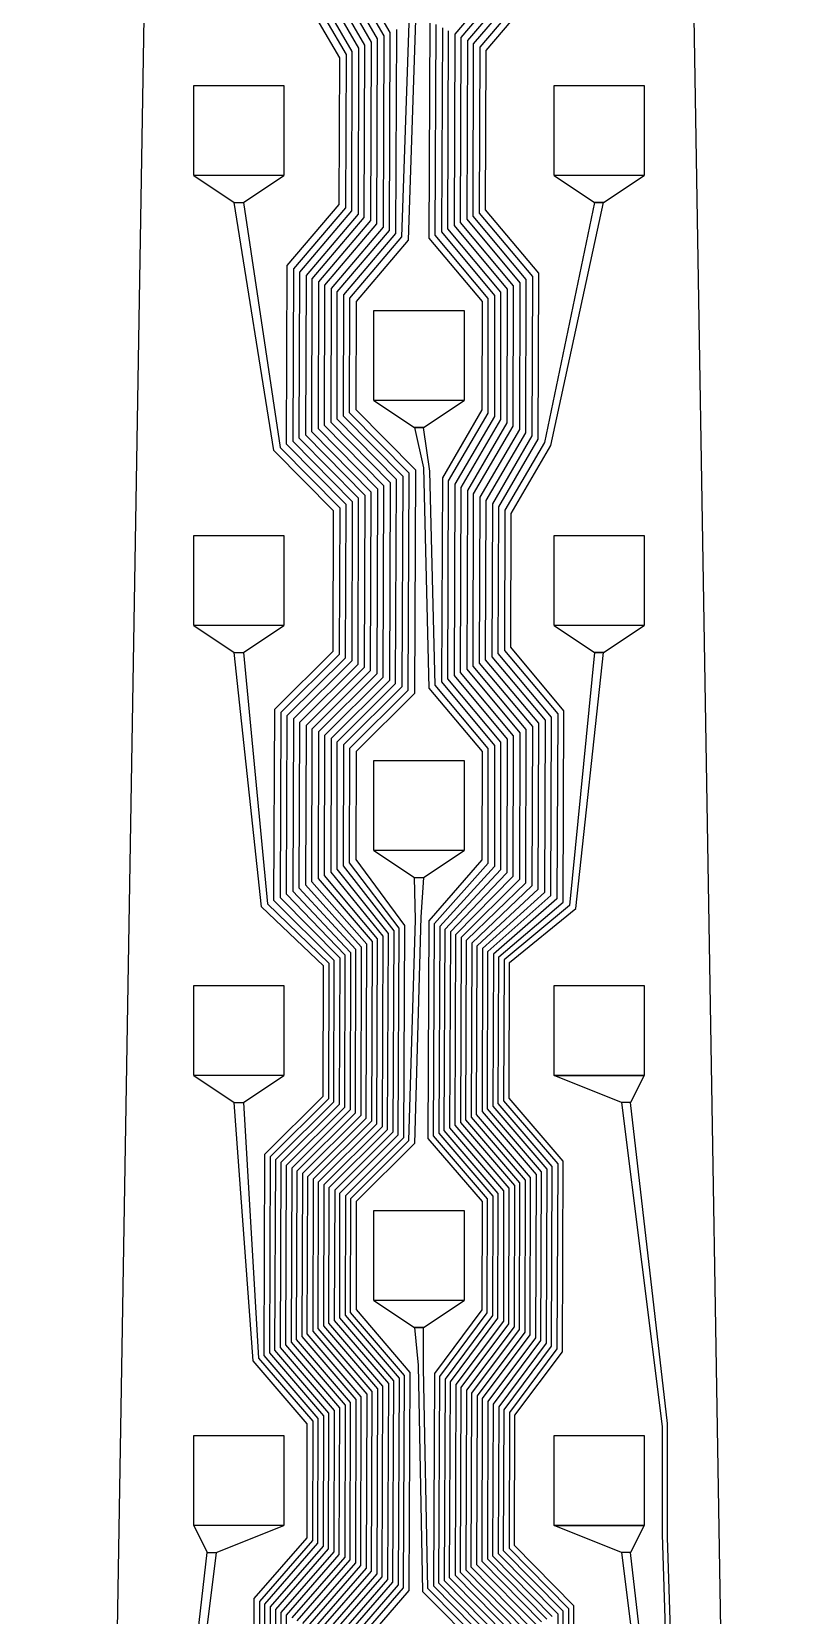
# Model space of a CAD drawing. Header units: inches. Extents: x 115980 to 170179, y 57000 to 74333.
# Drawn here: x 146915.3 to 147001.3, y 70711.5 to 70887.4 of the extents above; entities that cross this region are included whole.
import ezdxf

# ---------------------------------------------------------------- set-up
doc = ezdxf.new("R2010")
doc.units = ezdxf.units.IN
doc.header["$MEASUREMENT"] = 0
for name, color, linetype in [('metal', 221, 'Continuous'), ('nitride window', 40, 'Continuous'), ('profile', 140, 'Continuous')]:
    doc.layers.add(name, color=color, linetype=linetype)

msp = doc.modelspace()

# ---------------------------------------------------------------- linework, layer by layer
at = {"layer": 'metal'}
for points in [[(146948.33, 70708.99), (146954.21, 70715.75), (146954.29, 70736.92), (146948.29, 70743.92), (146948.33, 70758.99), (146954.8, 70765.44), (146954.89, 70787.22), (146949.19, 70794.37), (146949.22, 70808.53), (146955.7, 70814.98), (146955.79, 70837.67), (146949.19, 70844.37), (146949.22, 70858.53), (146955, 70865.34), (146955.09, 70887.32), (146950.59, 70895.07)], [(146947.09, 70893.32), (146951.59, 70885.57), (146951.53, 70867.14), (146945.75, 70860.33), (146945.69, 70842.62), (146952.29, 70835.92), (146952.22, 70816.78), (146945.75, 70810.33), (146945.69, 70792.62), (146951.89, 70785.72), (146951.83, 70766.99), (146945.35, 70760.54), (146945.29, 70742.42), (146951.29, 70735.42), (146951.23, 70717.3), (146945.35, 70710.54)], [(146945.95, 70710.23), (146951.83, 70716.99), (146951.89, 70735.72), (146945.89, 70742.72), (146945.95, 70760.23), (146952.42, 70766.68), (146952.49, 70786.02), (146946.39, 70792.97), (146946.45, 70809.97), (146952.92, 70816.42), (146952.99, 70836.27), (146946.39, 70842.97), (146946.45, 70859.97), (146952.22, 70866.78), (146952.29, 70885.92), (146947.79, 70893.67)], [(146948.49, 70894.02), (146952.99, 70886.27), (146952.92, 70866.42), (146947.14, 70859.61), (146947.09, 70843.32), (146953.69, 70836.62), (146953.61, 70816.06), (146947.14, 70809.61), (146947.09, 70793.32), (146953.09, 70786.32), (146953.02, 70766.37), (146946.55, 70759.92), (146946.49, 70743.02), (146952.49, 70736.02), (146952.42, 70716.68), (146946.55, 70709.92)], [(146947.14, 70709.61), (146953.02, 70716.37), (146953.09, 70736.32), (146947.09, 70743.32), (146947.14, 70759.61), (146953.61, 70766.06), (146953.69, 70786.62), (146947.79, 70793.67), (146947.84, 70809.25), (146954.31, 70815.7), (146954.39, 70836.97), (146947.79, 70843.67), (146947.84, 70859.25), (146953.61, 70866.06), (146953.69, 70886.62), (146949.19, 70894.37)], [(146949.89, 70894.72), (146954.39, 70886.97), (146954.31, 70865.7), (146948.53, 70858.89), (146948.49, 70844.02), (146955.09, 70837.32), (146955, 70815.34), (146948.53, 70808.89), (146948.49, 70794.02), (146954.29, 70786.92), (146954.21, 70765.75), (146947.74, 70759.3), (146947.69, 70743.62), (146953.69, 70736.62), (146953.61, 70716.06), (146947.74, 70709.3)], [(146968.06, 70893.95), (146962.28, 70887.14), (146962.19, 70865.87), (146968.09, 70858.82), (146968.06, 70843.95), (146963.67, 70836.42), (146963.59, 70816.57), (146969.49, 70809.52), (146969.44, 70793.23), (146962.97, 70786.78), (146962.89, 70766.22), (146968.89, 70759.22), (146968.85, 70743.53), (146963.57, 70736.47), (146963.49, 70716.52), (146970.09, 70709.82)], [(146970.69, 70710.12), (146964.09, 70716.82), (146964.16, 70736.16), (146969.44, 70743.23), (146969.49, 70759.52), (146963.49, 70766.52), (146963.57, 70786.47), (146970.14, 70792.86), (146970.19, 70809.87), (146964.29, 70816.92), (146964.36, 70836.05), (146968.75, 70843.59), (146968.79, 70859.17), (146962.89, 70866.22), (146962.97, 70886.78), (146968.75, 70893.59)], [(146943.49, 70691.52), (146943.57, 70711.47), (146949.44, 70718.23), (146949.49, 70734.52), (146943.49, 70741.52), (146943.57, 70761.47), (146950.04, 70767.92), (146950.09, 70784.82), (146943.59, 70791.57), (146943.67, 70811.42), (146950.14, 70817.86), (146950.19, 70834.87), (146943.59, 70841.57), (146943.67, 70861.42), (146949.44, 70868.23), (146949.49, 70884.52), (146944.99, 70892.27)], [(146945.69, 70892.62), (146950.19, 70884.87), (146950.14, 70867.86), (146944.36, 70861.05), (146944.29, 70841.92), (146950.89, 70835.22), (146950.83, 70817.5), (146944.36, 70811.05), (146944.29, 70791.92), (146950.69, 70785.12), (146950.64, 70767.61), (146944.16, 70761.16), (146944.09, 70741.82), (146950.09, 70734.82), (146950.04, 70717.92), (146944.16, 70711.16)], [(146944.76, 70710.85), (146950.64, 70717.61), (146950.69, 70735.12), (146944.69, 70742.12), (146944.76, 70760.85), (146951.23, 70767.3), (146951.29, 70785.42), (146944.99, 70792.27), (146945.06, 70810.69), (146951.53, 70817.14), (146951.59, 70835.57), (146944.99, 70842.27), (146945.06, 70860.69), (146950.83, 70867.5), (146950.89, 70885.22), (146946.39, 70892.97)], [(146969.44, 70893.23), (146963.67, 70886.42), (146963.59, 70866.57), (146969.49, 70859.52), (146969.44, 70843.23), (146965.06, 70835.69), (146964.99, 70817.27), (146970.89, 70810.22), (146970.83, 70792.5), (146964.16, 70786.16), (146964.09, 70766.82), (146970.09, 70759.82), (146970.04, 70742.92), (146964.76, 70735.85), (146964.69, 70717.12), (146971.29, 70710.42)], [(146971.89, 70710.72), (146965.29, 70717.42), (146965.35, 70735.54), (146970.64, 70742.61), (146970.69, 70760.12), (146964.69, 70767.12), (146964.76, 70785.85), (146971.53, 70792.14), (146971.59, 70810.57), (146965.69, 70817.62), (146965.75, 70835.33), (146970.14, 70842.86), (146970.19, 70859.87), (146964.29, 70866.92), (146964.36, 70886.05), (146970.14, 70892.86)], [(146970.83, 70892.5), (146965.06, 70885.69), (146964.99, 70867.27), (146970.89, 70860.22), (146970.83, 70842.5), (146966.45, 70834.97), (146966.39, 70817.97), (146972.29, 70810.92), (146972.22, 70791.78), (146965.35, 70785.54), (146965.29, 70767.42), (146971.29, 70760.42), (146971.23, 70742.3), (146965.95, 70735.23), (146965.89, 70717.72), (146972.49, 70711.02)], [(146973.09, 70711.32), (146966.49, 70718.02), (146966.55, 70734.92), (146971.83, 70741.99), (146971.89, 70760.72), (146965.89, 70767.72), (146965.95, 70785.23), (146972.92, 70791.42), (146972.99, 70811.27), (146967.09, 70818.32), (146967.14, 70834.61), (146971.53, 70842.14), (146971.59, 70860.57), (146965.69, 70867.62), (146965.75, 70885.33), (146971.53, 70892.14)], [(146949.52, 70708.38), (146955.4, 70715.13), (146955.49, 70737.52), (146949.49, 70744.52), (146949.52, 70758.38), (146955.99, 70764.83), (146956.09, 70787.82), (146950.59, 70795.07), (146950.61, 70807.81), (146957.09, 70814.26), (146957.19, 70838.37), (146950.59, 70845.07), (146950.61, 70857.81), (146956.39, 70864.62), (146957.19, 70888.37)], [(146957.89, 70888.72), (146957.09, 70864.26), (146951.31, 70857.45), (146951.29, 70845.42), (146957.89, 70838.72), (146957.78, 70813.9), (146951.31, 70807.45), (146951.29, 70795.42), (146956.69, 70788.12), (146956.59, 70764.52), (146950.12, 70758.07), (146950.09, 70744.82), (146956.09, 70737.82), (146955.99, 70714.83), (146950.12, 70708.07)], [(146959.5, 70888.58), (146959.39, 70864.47), (146965.29, 70857.42), (146965.28, 70845.39), (146960.89, 70837.86), (146960.79, 70815.17), (146966.69, 70808.12), (146966.67, 70794.67), (146960.59, 70788.01), (146960.49, 70765.02), (146966.49, 70758.02), (146966.47, 70744.77), (146961.19, 70737.7), (146961.09, 70715.32), (146967.69, 70708.62)], [(146968.29, 70708.92), (146961.69, 70715.62), (146961.78, 70737.39), (146967.06, 70744.46), (146967.09, 70758.32), (146961.09, 70765.32), (146961.19, 70787.7), (146967.36, 70794.31), (146967.39, 70808.47), (146961.49, 70815.52), (146961.58, 70837.5), (146965.97, 70845.03), (146965.99, 70857.77), (146960.09, 70864.82), (146960.19, 70888.22)], [(146955.79, 70887.67), (146955.7, 70864.98), (146949.92, 70858.17), (146949.89, 70844.72), (146956.49, 70838.02), (146956.39, 70814.62), (146949.92, 70808.17), (146949.89, 70794.72), (146955.49, 70787.52), (146955.4, 70765.13), (146948.93, 70758.69), (146948.89, 70744.22), (146954.89, 70737.22), (146954.8, 70715.44), (146948.93, 70708.69)], [(146960.89, 70887.86), (146960.79, 70865.17), (146966.69, 70858.12), (146966.67, 70844.67), (146962.28, 70837.14), (146962.19, 70815.87), (146968.09, 70808.82), (146968.06, 70793.95), (146961.78, 70787.39), (146961.69, 70765.62), (146967.69, 70758.62), (146967.66, 70744.15), (146962.38, 70737.09), (146962.29, 70715.92), (146968.89, 70709.22)], [(146969.49, 70709.52), (146962.89, 70716.22), (146962.97, 70736.78), (146968.25, 70743.84), (146968.29, 70758.92), (146962.29, 70765.92), (146962.38, 70787.09), (146968.75, 70793.59), (146968.79, 70809.17), (146962.89, 70816.22), (146962.97, 70836.78), (146967.36, 70844.31), (146967.39, 70858.47), (146961.49, 70865.52), (146961.58, 70887.5)], [(146942.29, 70690.92), (146942.38, 70712.09), (146948.25, 70718.84), (146948.29, 70733.92), (146942.29, 70740.92), (146942.38, 70762.09), (146948.85, 70768.53), (146948.89, 70784.22), (146942.19, 70790.87), (146942.28, 70812.14), (146948.75, 70818.59), (146948.79, 70834.17), (146942.19, 70840.87), (146937.79, 70868.42), (146937.79, 70868.42), (146938.79, 70868.42), (146942.89, 70841.22), (146949.49, 70834.52), (146949.44, 70818.23), (146942.97, 70811.78), (146942.89, 70791.22), (146949.49, 70784.52), (146949.44, 70768.23), (146942.97, 70761.78), (146942.89, 70741.22), (146948.89, 70734.22), (146948.85, 70718.53), (146942.97, 70711.78), (146942.89, 70691.22)], [(146974.21, 70690.75), (146974.29, 70711.92), (146967.69, 70718.62), (146967.74, 70734.3), (146973.02, 70741.37), (146973.09, 70761.32), (146967.09, 70768.32), (146967.14, 70784.61), (146974.31, 70790.7), (146974.39, 70811.97), (146968.49, 70819.02), (146968.53, 70833.89), (146972.92, 70841.42), (146978.79, 70868.42), (146978.79, 70868.42), (146977.79, 70868.42), (146972.22, 70841.78), (146967.84, 70834.25), (146967.79, 70818.67), (146973.69, 70811.62), (146973.61, 70791.06), (146966.55, 70784.92), (146966.49, 70768.02), (146972.49, 70761.02), (146972.42, 70741.68), (146967.14, 70734.61), (146967.09, 70718.32), (146973.69, 70711.62), (146973.61, 70691.06)], [(146967.09, 70708.32), (146960.49, 70715.02), (146960.59, 70738.01), (146965.87, 70745.08), (146965.89, 70757.72), (146959.89, 70764.72), (146960, 70788.32), (146965.97, 70795.03), (146965.99, 70807.77), (146960.09, 70814.82), (146959.5, 70838.58), (146958.79, 70843.42), (146958.79, 70843.42), (146957.79, 70843.42), (146958.81, 70838.94), (146959.39, 70814.47), (146965.29, 70807.42), (146965.28, 70795.39), (146959.4, 70788.63), (146959.29, 70764.42), (146965.29, 70757.42), (146965.28, 70745.39), (146960, 70738.32), (146959.89, 70714.72), (146966.49, 70708.02)], [(146941.09, 70690.32), (146941.19, 70712.7), (146947.06, 70719.46), (146947.09, 70733.32), (146941.09, 70740.32), (146941.19, 70762.7), (146947.66, 70769.15), (146947.69, 70783.62), (146940.79, 70790.17), (146937.79, 70818.42), (146937.79, 70818.42), (146938.79, 70818.42), (146941.49, 70790.52), (146948.29, 70783.92), (146948.25, 70768.84), (146941.78, 70762.39), (146941.69, 70740.62), (146947.69, 70733.62), (146947.66, 70719.15), (146941.78, 70712.39), (146941.69, 70690.62)], [(146975.4, 70690.13), (146975.49, 70712.52), (146968.89, 70719.22), (146968.93, 70733.69), (146974.21, 70740.75), (146974.29, 70761.92), (146968.29, 70768.92), (146968.33, 70783.99), (146975.7, 70789.98), (146978.79, 70818.42), (146978.79, 70818.42), (146977.79, 70818.42), (146975, 70790.34), (146967.74, 70784.3), (146967.69, 70768.62), (146973.69, 70761.62), (146973.61, 70741.06), (146968.33, 70733.99), (146968.29, 70718.92), (146974.89, 70712.22), (146974.8, 70690.44)], [(146950.71, 70707.76), (146956.59, 70714.52), (146956.69, 70738.12), (146950.69, 70745.12), (146950.71, 70757.76), (146957.18, 70764.21), (146957.89, 70788.72), (146957.79, 70793.42), (146957.79, 70793.42), (146958.79, 70793.42), (146958.49, 70789.02), (146957.78, 70763.9), (146951.31, 70757.45), (146951.31, 70745.43), (146957.29, 70738.42), (146957.18, 70714.21), (146951.31, 70707.45)], [(146939.89, 70689.72), (146940, 70713.32), (146945.87, 70720.08), (146945.89, 70732.72), (146939.89, 70739.72), (146937.79, 70768.42), (146937.79, 70768.42), (146938.79, 70768.42), (146940.49, 70740.02), (146946.49, 70733.02), (146946.47, 70719.77), (146940.59, 70713.01), (146940.49, 70690.02)], [(146987.06, 70683.38), (146985.89, 70720.12), (146985.87, 70732.76), (146981.79, 70768.42), (146981.79, 70768.42), (146980.79, 70768.42), (146985.28, 70732.45), (146985.28, 70720.43), (146986.47, 70683.07)], [(146965.89, 70707.72), (146959.29, 70714.42), (146958.81, 70738.94), (146958.79, 70743.42), (146958.79, 70743.42), (146957.79, 70743.42), (146958.21, 70739.25), (146958.69, 70714.12), (146965.29, 70707.42)], [(146930.71, 70682.76), (146934.79, 70718.42), (146934.79, 70718.42), (146935.79, 70718.42), (146931.31, 70682.45)], [(146985.87, 70682.76), (146981.79, 70718.42), (146981.79, 70718.42), (146980.79, 70718.42), (146985.28, 70682.45)]]:
    msp.add_lwpolyline(points, dxfattribs=at)
for points in [[(146933.29, 70881.42), (146943.29, 70881.42), (146943.29, 70871.42), (146933.29, 70871.42)], [(146973.29, 70881.42), (146983.29, 70881.42), (146983.29, 70871.42), (146973.29, 70871.42)], [(146943.29, 70871.42), (146933.29, 70871.42), (146937.79, 70868.42), (146938.79, 70868.42), (146943.29, 70871.42)], [(146983.29, 70871.42), (146973.29, 70871.42), (146977.79, 70868.42), (146978.79, 70868.42), (146983.29, 70871.42)], [(146953.29, 70856.42), (146963.29, 70856.42), (146963.29, 70846.42), (146953.29, 70846.42)], [(146963.29, 70846.42), (146953.29, 70846.42), (146957.79, 70843.42), (146958.79, 70843.42), (146963.29, 70846.42)], [(146933.29, 70831.42), (146943.29, 70831.42), (146943.29, 70821.42), (146933.29, 70821.42)], [(146973.29, 70831.42), (146983.29, 70831.42), (146983.29, 70821.42), (146973.29, 70821.42)], [(146943.29, 70821.42), (146933.29, 70821.42), (146937.79, 70818.42), (146938.79, 70818.42), (146943.29, 70821.42)], [(146983.29, 70821.42), (146973.29, 70821.42), (146977.79, 70818.42), (146978.79, 70818.42), (146983.29, 70821.42)], [(146953.29, 70806.42), (146963.29, 70806.42), (146963.29, 70796.42), (146953.29, 70796.42)], [(146963.29, 70796.42), (146953.29, 70796.42), (146957.79, 70793.42), (146958.79, 70793.42), (146963.29, 70796.42)], [(146933.29, 70781.42), (146943.29, 70781.42), (146943.29, 70771.42), (146933.29, 70771.42)], [(146973.29, 70781.42), (146983.29, 70781.42), (146983.29, 70771.42), (146973.29, 70771.42)], [(146943.29, 70771.42), (146933.29, 70771.42), (146937.79, 70768.42), (146938.79, 70768.42), (146943.29, 70771.42)], [(146973.29, 70771.42), (146983.29, 70771.42), (146981.79, 70768.42), (146980.79, 70768.42), (146973.29, 70771.42)], [(146953.29, 70756.42), (146963.29, 70756.42), (146963.29, 70746.42), (146953.29, 70746.42)], [(146963.29, 70746.42), (146953.29, 70746.42), (146957.79, 70743.42), (146958.79, 70743.42), (146963.29, 70746.42)], [(146933.29, 70731.42), (146943.29, 70731.42), (146943.29, 70721.42), (146933.29, 70721.42)], [(146973.29, 70731.42), (146983.29, 70731.42), (146983.29, 70721.42), (146973.29, 70721.42)], [(146943.29, 70721.42), (146933.29, 70721.42), (146934.79, 70718.42), (146935.79, 70718.42), (146943.29, 70721.42)], [(146973.29, 70721.42), (146983.29, 70721.42), (146981.79, 70718.42), (146980.79, 70718.42), (146973.29, 70721.42)]]:
    msp.add_lwpolyline(points, close=True, dxfattribs=at)
at = {"layer": 'nitride window'}
for points in [[(146933.29, 70881.42), (146943.29, 70881.42), (146943.29, 70871.42), (146933.29, 70871.42)], [(146973.29, 70881.42), (146983.29, 70881.42), (146983.29, 70871.42), (146973.29, 70871.42)], [(146953.29, 70856.42), (146963.29, 70856.42), (146963.29, 70846.42), (146953.29, 70846.42)], [(146933.29, 70831.42), (146943.29, 70831.42), (146943.29, 70821.42), (146933.29, 70821.42)], [(146973.29, 70831.42), (146983.29, 70831.42), (146983.29, 70821.42), (146973.29, 70821.42)], [(146953.29, 70806.42), (146963.29, 70806.42), (146963.29, 70796.42), (146953.29, 70796.42)], [(146933.29, 70781.42), (146943.29, 70781.42), (146943.29, 70771.42), (146933.29, 70771.42)], [(146973.29, 70781.42), (146983.29, 70781.42), (146983.29, 70771.42), (146973.29, 70771.42)], [(146953.29, 70756.42), (146963.29, 70756.42), (146963.29, 70746.42), (146953.29, 70746.42)], [(146933.29, 70731.42), (146943.29, 70731.42), (146943.29, 70721.42), (146933.29, 70721.42)], [(146973.29, 70731.42), (146983.29, 70731.42), (146983.29, 70721.42), (146973.29, 70721.42)]]:
    msp.add_lwpolyline(points, close=True, dxfattribs=at)
at = {"layer": 'profile'}
msp.add_lwpolyline([(146958.29, 71160.02), (146933.29, 71031.42), (146929.29, 70981.42), (146915.29, 70141.42), (146915.79, 67451.35), (147000.79, 67451.35), (147001.29, 70141.42), (146987.29, 70981.42), (146983.29, 71031.42)], close=True, dxfattribs=at)

doc.saveas('drawing.dxf')
